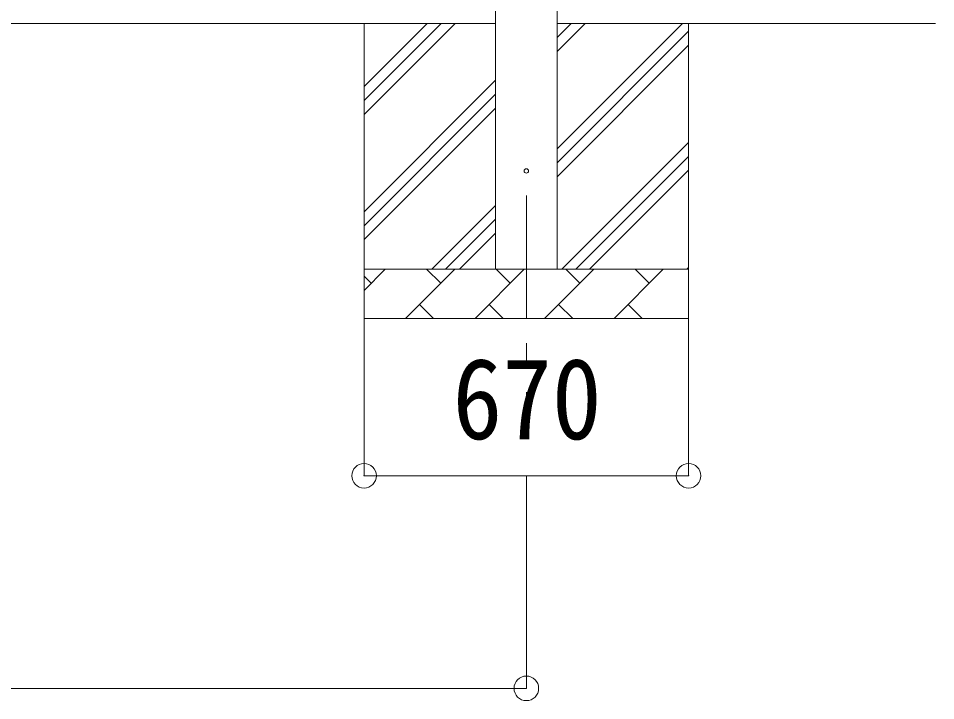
# Model space of a CAD drawing. Units: millimetres at full size, sheet at 1:50; details may follow other scales. Extents: x -14053 to 14053, y -9700 to 9700.
# Drawn here: x -3174 to -1308, y -6249 to -4861 of the extents above; entities that cross this region are included whole.
import ezdxf
from ezdxf.enums import TextEntityAlignment as Align

# ---------------------------------------------------------------- set-up
doc = ezdxf.new("R2010")
doc.units = ezdxf.units.MM
doc.header["$LTSCALE"] = 50
doc.header["$PDMODE"] = 32
doc.header["$PDSIZE"] = 50
doc.linetypes.add('CHAIN1', pattern=[8, 5, -1, 1, -1])
for name, color, linetype, lineweight in [('0-0_0', 7, 'Continuous', 9), ('0-1_Defpoints', 4, 'Continuous', 9), ('0-6_PARTS1', 6, 'Continuous', 9)]:
    doc.layers.add(name, color=color, linetype=linetype, lineweight=lineweight)
doc.styles.add('ＭＳ ゴシック', font='')
doc.styles.get('ＭＳ ゴシック').set_extended_font_data('MS Gothic')

msp = doc.modelspace()

# ---------------------------------------------------------------- linework, layer by layer
at = {"layer": '0-0_0'}
for p, q in [((-2203.37, -4871.86), (-7351.37, -4871.86)), ((-2470.87, -4871.86), (-2470.87, -5471.86)), ((-2470.87, -5056.91), (-2285.82, -4871.86)), ((-2470.87, -5028.63), (-2314.1, -4871.86)), ((-2470.87, -5000.34), (-2342.39, -4871.86)), ((-2078.37, -4871.86), (-1308.37, -4871.86)), ((-2078.37, -5126.96), (-1823.27, -4871.86)), ((-2078.37, -4928.97), (-2021.26, -4871.86)), ((-2078.37, -4900.68), (-2049.55, -4871.86)), ((-2078.37, -5155.24), (-1810.87, -4887.74)), ((-1810.87, -4871.86), (-1810.87, -5471.86)), ((-2078.37, -5183.53), (-1810.87, -4916.03)), ((-2470.87, -5254.9), (-2203.37, -4987.4)), ((-2470.87, -5283.18), (-2203.37, -5015.68)), ((-2470.87, -5311.47), (-2203.37, -5043.97)), ((-2068.71, -5371.86), (-1810.87, -5114.02)), ((-2040.43, -5371.86), (-1810.87, -5142.3)), ((-2012.15, -5371.86), (-1810.87, -5170.59)), ((-2333.27, -5371.86), (-2203.37, -5241.96)), ((-2304.99, -5371.86), (-2203.37, -5270.24)), ((-2276.7, -5371.86), (-2203.37, -5298.53)), ((-2470.87, -5371.86), (-1810.87, -5371.86)), ((-2470.87, -5414.75), (-2427.98, -5371.86)), ((-2386.56, -5471.86), (-2286.56, -5371.86)), ((-2315.11, -5400.41), (-2343.66, -5371.86)), ((-2245.14, -5471.86), (-2145.14, -5371.86)), ((-2173.69, -5400.41), (-2202.24, -5371.86)), ((-2103.71, -5471.86), (-2003.71, -5371.86)), ((-2032.27, -5400.41), (-2060.82, -5371.86)), ((-1962.29, -5471.86), (-1862.29, -5371.86)), ((-1890.85, -5400.41), (-1919.4, -5371.86)), ((-1814.16, -5371.86), (-1810.87, -5368.58)), ((-2456.53, -5400.41), (-2470.87, -5386.07)), ((-2358, -5443.31), (-2329.45, -5471.86)), ((-2216.58, -5443.31), (-2188.03, -5471.86)), ((-2075.16, -5443.31), (-2046.61, -5471.86)), ((-1933.74, -5443.31), (-1905.19, -5471.86)), ((-1810.87, -5471.86), (-2470.87, -5471.86))]:
    msp.add_line(p, q, dxfattribs=at)
at = {"layer": '0-1_Defpoints'}
for p, q in [((-2203.37, -5371.86), (-2203.37, -1871.86)), ((-2078.37, -1871.86), (-2078.37, -5371.86))]:
    msp.add_line(p, q, dxfattribs=at)
at = {"layer": '0-1_Defpoints', "color": 7, "linetype": 'CHAIN1'}
msp.add_line((-2140.87, -5221.86), (-2140.87, -5650.62), dxfattribs=at)
at = {"layer": '0-1_Defpoints'}
msp.add_circle((-2140.87, -5171.86), 4.5, dxfattribs=at)
at = {"layer": '0-6_PARTS1'}
for p, q in [((-2470.87, -5791.98), (-2470.87, -5471.86)), ((-1810.87, -5791.98), (-1810.87, -5471.86)), ((-2470.87, -5791.98), (-1810.87, -5791.98)), ((-2140.87, -6224.41), (-2140.87, -5791.98)), ((-7413.87, -6224.41), (-2140.87, -6224.41))]:
    msp.add_line(p, q, dxfattribs=at)
for p in [(-2470.87, -5791.98), (-1810.87, -5791.98), (-2140.87, -6224.41)]:
    msp.add_point(p, dxfattribs=at)

# ---------------------------------------------------------------- texts
at = {"layer": '0-6_PARTS1', "color": 7, "style": 'ＭＳ ゴシック', "width": 0.9}
msp.add_text('670', height=165, dxfattribs=at).set_placement((-2290.87, -5766.98), align=Align.BOTTOM_LEFT)

doc.saveas('drawing.dxf')
